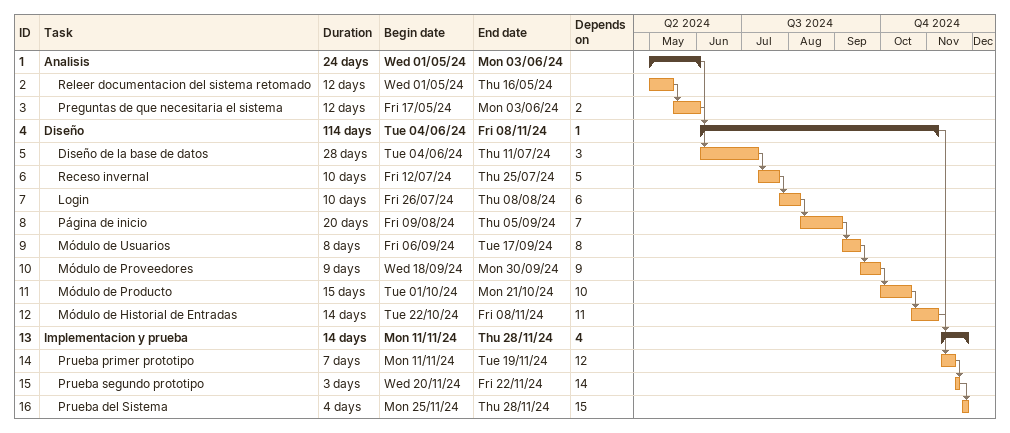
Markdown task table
| ID | Level | Task | Duration | Start | Finish | Predecessors |
|---|---|---|---|---|---|---|
| 1 | 1 | **Analisis** | 24d | 2024-05-01 | 2024-06-03 |  |
| 2 | 2 | Releer documentacion del sistema retomado | 12d | 2024-05-01 | 2024-05-16 |  |
| 3 | 2 | Preguntas de que necesitaria el sistema | 12d | 2024-05-17 | 2024-06-03 | 2 |
| 4 | 1 | **Diseño** | 114d | 2024-06-04 | 2024-11-08 | 1 |
| 5 | 2 | Diseño de la base de datos | 28d | 2024-06-04 | 2024-07-11 | 3 |
| 6 | 2 | Receso invernal | 10d | 2024-07-12 | 2024-07-25 | 5 |
| 7 | 2 | Login | 10d | 2024-07-26 | 2024-08-08 | 6 |
| 8 | 2 | Página de inicio | 20d | 2024-08-09 | 2024-09-05 | 7 |
| 9 | 2 | Módulo de Usuarios | 8d | 2024-09-06 | 2024-09-17 | 8 |
| 10 | 2 | Módulo de Proveedores | 9d | 2024-09-18 | 2024-09-30 | 9 |
| 11 | 2 | Módulo de Producto | 15d | 2024-10-01 | 2024-10-21 | 10 |
| 12 | 2 | Módulo de Historial de Entradas | 14d | 2024-10-22 | 2024-11-08 | 11 |
| 13 | 1 | **Implementacion y prueba** | 14d | 2024-11-11 | 2024-11-28 | 4 |
| 14 | 2 | Prueba primer prototipo | 7d | 2024-11-11 | 2024-11-19 | 12 |
| 15 | 2 | Prueba segundo prototipo | 3d | 2024-11-20 | 2024-11-22 | 14 |
| 16 | 2 | Prueba del Sistema | 4d | 2024-11-25 | 2024-11-28 | 15 |
